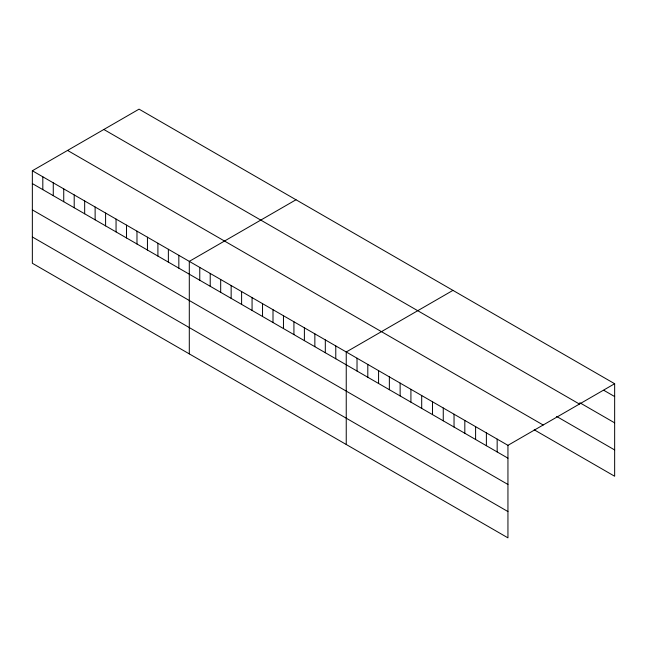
<?xml version="1.0" encoding="UTF-8"?>
<svg xmlns="http://www.w3.org/2000/svg" width="647" height="647" viewBox="0 0 647 647"><rect width="100%" height="100%" fill="white"/><g stroke="black" fill="none" stroke-linecap="round" stroke-linejoin="round"><path stroke-width="0.97" d="M32.35 170.759L507.944 445.338L507.944 537.851L32.35 263.272L32.35 170.759L139.056 109.149L614.65 383.728L614.65 476.241L534.212 429.802M296.002 199.761L189.296 261.372L189.296 353.885M452.949 290.374L346.242 351.984L346.242 444.497M507.944 445.338L614.65 383.728M603.869 390.335L614.65 396.562M579.825 402.749L614.65 422.855M103.844 129.481L579.437 404.06M556.606 416.433L614.65 449.948M67.563 150.427L543.157 425.006M32.35 183.586L507.944 458.165M32.35 209.887L507.944 484.466M32.35 236.972L507.944 511.559M497.163 439.111L497.163 451.946M486.382 432.892L486.382 445.718M475.602 426.664L475.602 439.499M464.821 420.445L464.821 433.272M454.04 414.217L454.04 427.052M443.26 407.998L443.26 420.825M432.479 401.771L432.479 414.606M421.698 395.543L421.698 408.378M410.918 389.324L410.918 402.151M400.137 383.097L400.137 395.932M389.357 376.877L389.357 389.704M378.576 370.65L378.576 383.485M367.803 364.431L367.803 377.258M357.023 358.203L357.023 371.038M335.777 345.943L335.777 358.77M325.312 339.901L325.312 352.728M314.854 333.86L314.854 346.687M304.389 327.819L304.389 340.645M293.924 321.777L293.924 334.604M283.459 315.736L283.459 328.571M273.002 309.695L273.002 322.529M262.536 303.653L262.536 316.488M252.071 297.612L252.071 310.447M241.606 291.571L241.606 304.405M231.149 285.529L231.149 298.364M220.684 279.488L220.684 292.323M210.218 273.455L210.218 286.281M199.761 267.413L199.761 280.24M178.831 255.33L178.831 268.157M168.366 249.289L168.366 262.116M157.908 243.248L157.908 256.075M147.443 237.206L147.443 250.041M136.978 231.165L136.978 244M126.521 225.124L126.521 237.959M116.056 219.082L116.056 231.917M105.59 213.041L105.59 225.876M95.125 207L95.125 219.834M84.668 200.958L84.668 213.793M74.203 194.925L74.203 207.752M63.738 188.884L63.738 201.71M53.272 182.842L53.272 195.669M42.815 176.801L42.815 189.628"/></g></svg>
